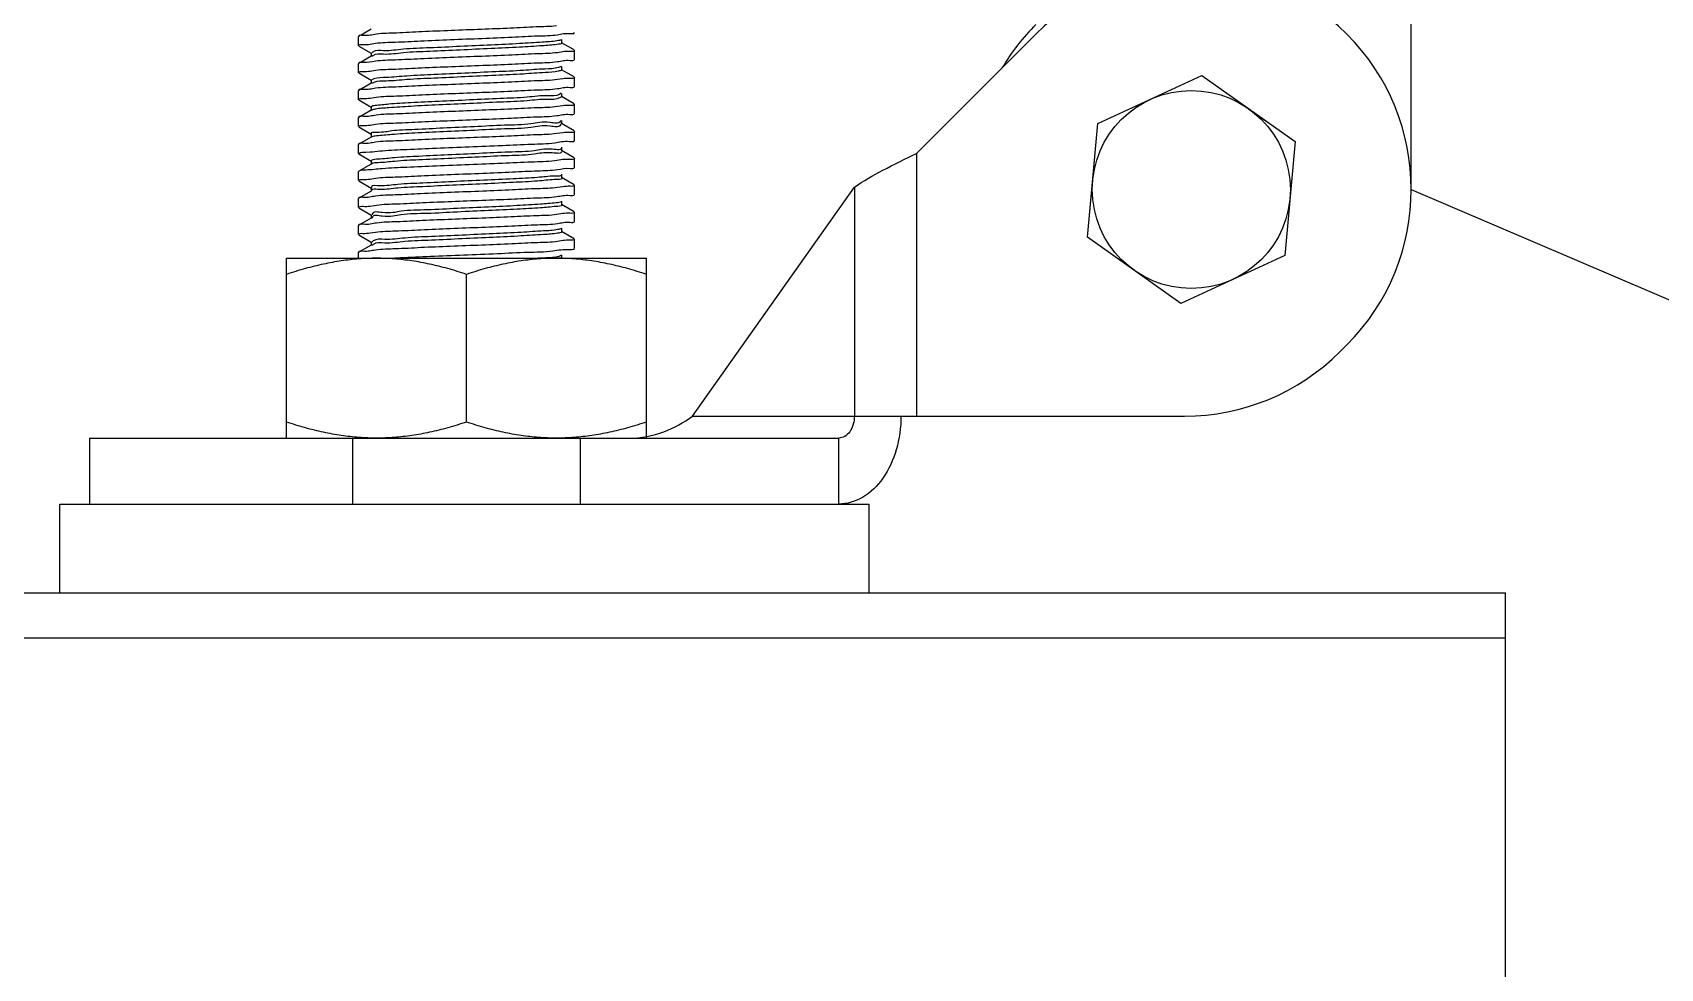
# Model space of a CAD drawing. Header units: millimetres. Extents: x -633009578 to 5705885, y -633235091 to 2571734.
# Drawn here: x 2454086 to 2454896, y 2000908 to 2001374 of the extents above; entities that cross this region are included whole.
import ezdxf

# ---------------------------------------------------------------- set-up
doc = ezdxf.new("R2010")
doc.units = ezdxf.units.MM
doc.header["$LTSCALE"] = 1000
doc.header["$MEASUREMENT"] = 0
doc.layers.get('0').update_dxf_attribs({"color": 9})
doc.layers.add('E-WIRE-系统', color=3, linetype='Continuous')
doc.styles.get("Standard").update_dxf_attribs({"font": 'simhei.ttf', "bigfont": 'hztxt.shx'})
doc.styles.add('TSSD_Dimension', font='simhei.ttf', dxfattribs={"width": 0.707, "bigfont": 'hztxt.shx'})
doc.dimstyles.get("Standard").update_dxf_attribs({"dimtxt": 0.18, "dimasz": 0.18, "dimexe": 0.18, "dimexo": 0.0625, "dimgap": 0.09, "dimtad": 0, "dimtih": 1, "dimtoh": 1, "dimdec": 4, "dimzin": 0, "dimdsep": 46, "dimtxsty": 'Standard', "dimcen": 0.09, "dimadec": 0, "dimazin": 0, "dimtfac": 1, "dimtdec": 4, "dimtofl": 0, "dimtmove": 0, "dimatfit": 3, "dimfxl": 1, "dimtolj": 1, "dimtzin": 0, "dimarcsym": 0})

# ---------------------------------------------------------------- blocks, each defined once
blk = doc.blocks.new('G$CF4FACE3C')
at = {"layer": 'E-WIRE-系统'}
for p, q in [((-9828.68, 4432.03), (-9833.28, 4429.36)), ((-9360.87, 4359.92), (-9360.87, 4435.85)), ((-9834.3, 4428.77), (-9834.41, 4428.64)), ((-9834.41, 4424.59), (-9834.41, 4428.64)), ((-9834.3, 4424.46), (-9828.68, 4421.21)), ((-9829.18, 4425.31), (-9826.83, 4425.69)), ((-9737.43, 4422.7), (-9743.05, 4425.96)), ((-9742.92, 4425.81), (-9742.92, 4427.43)), ((-9583.41, 4376.15), (-9529.71, 4429.85)), ((-9834.3, 4416.64), (-9834.41, 4416.5)), ((-9834.41, 4412.46), (-9834.41, 4416.5)), ((-9828.68, 4419.89), (-9833.28, 4417.23)), ((-9828.8, 4421.36), (-9828.8, 4419.74)), ((-9828.26, 4419.9), (-9828.43, 4419.71)), ((-9828.21, 4419.95), (-9828.26, 4419.9)), ((-9742.55, 4421.86), (-9744.95, 4421.47)), ((-9737.43, 4418.39), (-9737.32, 4418.53)), ((-9737.32, 4418.53), (-9737.32, 4422.57)), ((-9834.3, 4412.33), (-9828.68, 4409.07)), ((-9829.18, 4413.17), (-9826.78, 4413.56)), ((-9828.8, 4409.22), (-9828.8, 4407.6)), ((-9742.55, 4409.73), (-9744.96, 4409.34)), ((-9743.13, 4415.27), (-9744.54, 4414.76)), ((-9737.43, 4410.57), (-9743.05, 4413.82)), ((-9742.92, 4413.67), (-9742.92, 4415.29)), ((-9737.32, 4406.39), (-9737.32, 4410.44)), ((-9501.77, 4389.61), (-9455.05, 4411.13)), ((-9455.05, 4411.13), (-9413.06, 4381.43)), ((-9834.3, 4404.5), (-9834.41, 4404.37)), ((-9834.41, 4400.32), (-9834.41, 4404.37)), ((-9828.68, 4407.75), (-9834.3, 4404.5)), ((-9828.32, 4407.69), (-9828.52, 4407.55)), ((-9828.26, 4407.73), (-9828.32, 4407.69)), ((-9743.26, 4403.23), (-9744.01, 4402.72)), ((-9737.43, 4398.43), (-9743.05, 4401.68)), ((-9742.92, 4401.53), (-9742.92, 4403.15)), ((-9737.43, 4406.26), (-9737.32, 4406.39)), ((-9834.3, 4400.19), (-9828.68, 4396.93)), ((-9828.68, 4395.62), (-9834.3, 4392.36)), ((-9829.17, 4401.01), (-9826.47, 4401.44)), ((-9828.8, 4397.08), (-9828.8, 4395.47)), ((-9828.43, 4395.61), (-9828.62, 4395.52)), ((-9742.55, 4397.59), (-9744.97, 4397.2)), ((-9737.43, 4394.12), (-9737.32, 4394.25)), ((-9737.32, 4394.25), (-9737.32, 4398.3)), ((-9834.3, 4392.36), (-9834.41, 4392.23)), ((-9834.41, 4388.18), (-9834.41, 4392.23)), ((-9834.3, 4388.05), (-9828.68, 4384.8)), ((-9829.18, 4388.89), (-9826.74, 4389.28)), ((-9743.47, 4390.98), (-9743.58, 4390.68)), ((-9743.44, 4389.49), (-9743.58, 4389.06)), ((-9737.43, 4386.29), (-9743.05, 4389.55)), ((-9742.92, 4389.4), (-9742.92, 4391.02)), ((-9506.49, 4338.39), (-9501.77, 4389.61)), ((-9834.3, 4380.23), (-9834.41, 4380.09)), ((-9834.41, 4376.05), (-9834.41, 4380.09)), ((-9828.68, 4383.48), (-9834.3, 4380.23)), ((-9828.8, 4384.95), (-9828.8, 4383.33)), ((-9828.51, 4383.57), (-9828.68, 4383.5)), ((-9742.55, 4385.47), (-9745.23, 4385.04)), ((-9737.43, 4381.98), (-9737.32, 4382.12)), ((-9737.32, 4382.12), (-9737.32, 4386.16)), ((-9413.06, 4381.43), (-9417.78, 4330.22)), ((-9834.3, 4375.91), (-9828.68, 4372.66)), ((-9831.13, 4376.76), (-9829.13, 4376.86)), ((-9829.13, 4376.86), (-9828.15, 4376.93)), ((-9828.72, 4372.93), (-9828.8, 4372.81)), ((-9828.8, 4372.81), (-9828.8, 4371.19)), ((-9742.57, 4373.38), (-9746.17, 4372.84)), ((-9743.28, 4377.06), (-9743.26, 4377.02)), ((-9737.43, 4374.16), (-9743.05, 4377.41)), ((-9742.92, 4377.26), (-9742.92, 4378.88)), ((-9737.32, 4369.98), (-9737.32, 4374.02)), ((-9583.41, 4376.15), (-9583.41, 4257.95)), ((-9834.41, 4363.91), (-9834.41, 4367.96)), ((-9834.3, 4368.09), (-9834.31, 4368.08)), ((-9828.68, 4371.34), (-9834.3, 4368.09)), ((-9829.18, 4364.62), (-9826.76, 4365.01)), ((-9737.43, 4362.02), (-9743.05, 4365.27)), ((-9742.92, 4365.12), (-9742.92, 4366.74)), ((-9737.43, 4369.85), (-9737.32, 4369.98)), ((-9834.3, 4363.78), (-9828.68, 4360.52)), ((-9828.68, 4359.21), (-9834.3, 4355.95)), ((-9828.8, 4360.67), (-9828.8, 4359.06)), ((-9742.54, 4361.17), (-9744.88, 4360.79)), ((-9737.43, 4357.71), (-9737.32, 4357.84)), ((-9737.32, 4357.84), (-9737.32, 4361.89)), ((-9684.23, 4257.95), (-9611.38, 4360.97)), ((-9611.38, 4360.97), (-9611.38, 4257.95)), ((-9834.3, 4355.95), (-9834.41, 4355.82)), ((-9834.41, 4351.77), (-9834.41, 4355.82)), ((-9834.3, 4351.64), (-9828.68, 4348.39)), ((-9829.17, 4352.46), (-9826.32, 4352.9)), ((-9737.43, 4349.88), (-9743.05, 4353.14)), ((-9742.92, 4352.99), (-9742.92, 4354.61)), ((-9834.3, 4343.82), (-9834.41, 4343.68)), ((-9834.41, 4339.64), (-9834.41, 4343.68)), ((-9828.68, 4347.07), (-9834.3, 4343.82)), ((-9828.8, 4348.54), (-9828.8, 4346.92)), ((-9828.24, 4347.2), (-9828.26, 4347.05)), ((-9742.55, 4349.06), (-9745.26, 4348.63)), ((-9737.43, 4345.57), (-9737.32, 4345.7)), ((-9737.32, 4345.7), (-9737.32, 4349.75)), ((-9834.3, 4339.5), (-9828.68, 4336.25)), ((-9829.18, 4340.35), (-9826.8, 4340.73)), ((-9828.8, 4336.4), (-9828.8, 4334.78)), ((-9742.55, 4336.9), (-9744.93, 4336.52)), ((-9737.43, 4337.75), (-9743.05, 4341)), ((-9742.92, 4340.85), (-9742.92, 4342.47)), ((-9737.32, 4333.57), (-9737.32, 4337.61)), ((-9464.49, 4308.69), (-9506.49, 4338.39)), ((-9866.78, 4248.06), (-9866.78, 4328.97)), ((-9866.78, 4328.97), (-9704.95, 4328.97)), ((-9834.3, 4331.68), (-9834.41, 4331.55)), ((-9834.41, 4328.97), (-9834.41, 4331.55)), ((-9828.68, 4334.93), (-9834.3, 4331.68)), ((-9828.24, 4334.87), (-9828.41, 4334.7)), ((-9828.19, 4334.92), (-9828.24, 4334.87)), ((-9750, 4329.21), (-9753.56, 4329.07)), ((-9743.17, 4330.36), (-9744.3, 4329.84)), ((-9742.92, 4328.71), (-9742.92, 4330.33)), ((-9737.43, 4333.44), (-9737.32, 4333.57)), ((-9704.95, 4248.06), (-9704.95, 4328.97)), ((-9417.78, 4330.22), (-9464.49, 4308.69)), ((-9785.86, 4255.28), (-9785.86, 4321.74)), ((-9389.84, 4289.97), (-9392.89, 4286.92)), ((-9684.23, 4257.95), (-9462.83, 4257.95)), ((-9955.46, 4248.06), (-9955.46, 4218.39)), ((-9955.46, 4248.06), (-9618.38, 4248.06)), ((-9837.17, 4248.06), (-9837.17, 4218.39)), ((-9734.6, 4218.39), (-9734.6, 4248.04)), ((-9618.38, 4218.39), (-9618.38, 4248.06)), ((-9968.76, 4178.43), (-9968.76, 4218.39)), ((-9968.76, 4218.39), (-9867.62, 4218.39)), ((-9882.59, 4218.39), (-9618.38, 4218.39)), ((-9867.62, 4218.39), (-9705.79, 4218.39)), ((-9705.79, 4218.39), (-9604.65, 4218.39)), ((-9604.65, 4178.43), (-9604.65, 4218.39)), ((-14044.76, 4178.43), (-9318.37, 4178.43)), ((-9968.76, 4178.43), (-9604.65, 4178.43)), ((-9318.37, 3813.98), (-9318.37, 4178.43)), ((-14044.76, 4158.18), (-9318.37, 4158.18))]:
    blk.add_line(p, q, dxfattribs=at)
blk.add_lwpolyline([(-9834.41, 4376.05), (-9834.39, 4376.11), (-9834.31, 4376.17)], dxfattribs=at)
blk.add_circle((-9459.77, 4359.91), 44.54, dxfattribs=at)
for centre, start, end in [((-9459.77, 4359.91), 315, 135), ((-9459.78, 4364.24), 135, 149.29399), ((-9462.83, 4356.86), 270, 315)]:
    blk.add_arc(centre, 98.91, start, end, dxfattribs=at)
for points, start_tangent, end_tangent in [([(-9745.36, 4433.58), (-9754.57, 4433.03), (-9766, 4432.49), (-9779.17, 4431.94), (-9792.75, 4431.4), (-9805.9, 4430.85), (-9817.31, 4430.31), (-9826.42, 4429.76)], (-0.989286, -0.145993), (-0.989279, -0.146039)), ([(-9834.41, 4424.59), (-9832.48, 4425.14)], (0, 1), (0.999386, -0.035037)), ([(-9826.42, 4429.76), (-9832.39, 4429.2), (-9834.39, 4428.8)], (-0.989279, -0.146039), (-0.293373, -0.955998)), ([(-9832.48, 4425.14), (-9829.18, 4425.31)], (0.999386, -0.035037), (0.990499, 0.137516)), ([(-9745.17, 4426.8), (-9751.76, 4426.17), (-9761.99, 4425.53), (-9774.76, 4424.9), (-9788.72, 4424.26), (-9802.38, 4423.63), (-9814.27, 4423), (-9823.13, 4422.36), (-9828.02, 4421.73), (-9828.48, 4421.24)], (-0.986099, -0.166158), (-0.342963, -0.939349)), ([(-9745.17, 4425.18), (-9751.76, 4424.55), (-9761.99, 4423.91), (-9774.76, 4423.28), (-9788.72, 4422.65), (-9802.38, 4422.01), (-9814.27, 4421.38), (-9823.13, 4420.74), (-9828.02, 4420.11), (-9828.21, 4419.95)], (-0.986099, -0.166158), (-0.738571, -0.674176)), ([(-9826.83, 4425.69), (-9817.9, 4426.24), (-9806.49, 4426.78), (-9793.23, 4427.33), (-9778.89, 4427.91), (-9765.32, 4428.47), (-9753.85, 4429.02), (-9744.95, 4429.56)], (0.989079, 0.147387), (0.989126, 0.147068)), ([(-9743.06, 4427.3), (-9745.17, 4426.8)], (-0.886842, -0.462072), (-0.986099, -0.166158)), ([(-9742.92, 4425.81), (-9745.17, 4425.18)], (-0.130932, -0.991391), (-0.986099, -0.166158)), ([(-9744.95, 4429.56), (-9739.27, 4430.11), (-9737.34, 4430.5)], (0.989126, 0.147068), (0.307355, 0.951595)), ([(-9826.83, 4417.6), (-9832.48, 4417.05), (-9834.39, 4416.67)], (-0.989079, -0.147387), (-0.310932, -0.950432)), ([(-9744.95, 4421.47), (-9753.85, 4420.93), (-9765.32, 4420.38), (-9778.89, 4419.82), (-9793.23, 4419.24), (-9806.49, 4418.69), (-9817.9, 4418.15), (-9826.83, 4417.6)], (-0.989126, -0.147068), (-0.989079, -0.147387)), ([(-9826.78, 4413.56), (-9817.68, 4414.11), (-9806.09, 4414.66), (-9792.59, 4415.22), (-9778.56, 4415.78), (-9765.47, 4416.33), (-9753.97, 4416.88), (-9744.96, 4417.43)], (0.989048, 0.147594), (0.989078, 0.147395)), ([(-9744.96, 4417.43), (-9739.27, 4417.98), (-9737.34, 4418.36)], (0.989078, 0.147395), (0.307351, 0.951596)), ([(-9739.27, 4422.02), (-9742.55, 4421.86)], (-0.999349, 0.036076), (-0.990775, -0.135516)), ([(-9737.32, 4422.57), (-9739.27, 4422.02)], (0, -1), (-0.999349, 0.036076)), ([(-9834.41, 4412.46), (-9832.48, 4413.01)], (0, 1), (0.999372, -0.035427)), ([(-9832.48, 4413.01), (-9829.18, 4413.17)], (0.999372, -0.035427), (0.990717, 0.135939)), ([(-9744.54, 4414.76), (-9750.5, 4414.12), (-9760.24, 4413.49), (-9772.71, 4412.86), (-9786.58, 4412.22), (-9800.38, 4411.59), (-9812.63, 4410.96), (-9822.02, 4410.32), (-9827.56, 4409.69), (-9828.63, 4409.07)], (-0.962924, -0.269772), (-0.658136, -0.752899)), ([(-9744.54, 4413.14), (-9750.5, 4412.51), (-9760.24, 4411.87), (-9772.71, 4411.24), (-9786.58, 4410.61), (-9800.38, 4409.97), (-9812.63, 4409.34), (-9822.02, 4408.7), (-9827.56, 4408.07), (-9828.26, 4407.73)], (-0.962924, -0.269772), (-0.865105, -0.501592)), ([(-9744.96, 4409.34), (-9753.97, 4408.79), (-9765.47, 4408.24), (-9778.56, 4407.69), (-9792.59, 4407.13), (-9806.09, 4406.57), (-9817.68, 4406.02), (-9826.78, 4405.46)], (-0.989078, -0.147395), (-0.989048, -0.147594)), ([(-9743, 4413.75), (-9744.54, 4413.14)], (-0.687387, -0.726291), (-0.962924, -0.269772)), ([(-9739.27, 4409.89), (-9742.55, 4409.73)], (-0.999348, 0.036118), (-0.990807, -0.135283)), ([(-9737.32, 4410.44), (-9739.27, 4409.89)], (0, -1), (-0.999348, 0.036118)), ([(-9826.78, 4405.46), (-9832.48, 4404.91), (-9834.39, 4404.53)], (-0.989048, -0.147594), (-0.310223, -0.950664)), ([(-9744.01, 4402.72), (-9749.33, 4402.08), (-9758.55, 4401.45), (-9770.69, 4400.82), (-9784.44, 4400.18), (-9798.35, 4399.55), (-9810.92, 4398.92), (-9820.82, 4398.28), (-9826.99, 4397.65), (-9828.76, 4397.04)], (-0.877819, -0.478993), (-0.658426, -0.752645)), ([(-9826.47, 4401.44), (-9817.42, 4401.99), (-9805.86, 4402.54), (-9792.54, 4403.09), (-9778.82, 4403.64), (-9765.53, 4404.19), (-9754.01, 4404.74), (-9744.97, 4405.29)], (0.98924, 0.146301), (0.989077, 0.147403)), ([(-9744.97, 4405.29), (-9739.27, 4405.84), (-9737.34, 4406.23)], (0.989077, 0.147403), (0.306622, 0.951831)), ([(-9743.16, 4401.72), (-9744.01, 4401.1)], (-0.609814, -0.792544), (-0.877819, -0.478993)), ([(-9834.41, 4400.32), (-9832.39, 4400.88)], (0, 1), (0.999186, -0.04035)), ([(-9832.39, 4400.88), (-9829.17, 4401.01)], (0.999186, -0.04035), (0.992062, 0.125747)), ([(-9744.01, 4401.1), (-9749.33, 4400.47), (-9758.55, 4399.83), (-9770.69, 4399.2), (-9784.44, 4398.56), (-9798.35, 4397.93), (-9810.92, 4397.3), (-9820.82, 4396.66), (-9826.99, 4396.03), (-9828.43, 4395.61)], (-0.877819, -0.478993), (-0.924952, -0.380083)), ([(-9744.97, 4397.2), (-9754.01, 4396.65), (-9765.53, 4396.1), (-9778.82, 4395.55), (-9792.54, 4395), (-9805.86, 4394.44), (-9817.42, 4393.9), (-9826.47, 4393.35)], (-0.989077, -0.147403), (-0.98924, -0.146301)), ([(-9739.27, 4397.75), (-9742.55, 4397.59)], (-0.99934, 0.036333), (-0.990869, -0.134825)), ([(-9737.32, 4398.3), (-9739.27, 4397.75)], (0, -1), (-0.99934, 0.036333)), ([(-9834.41, 4388.18), (-9832.45, 4388.73)], (0, 1), (0.999335, -0.036461)), ([(-9826.47, 4393.35), (-9832.39, 4392.79), (-9834.39, 4392.39)], (-0.98924, -0.146301), (-0.293097, -0.956083)), ([(-9832.45, 4388.73), (-9829.18, 4388.89)], (0.999335, -0.036461), (0.990915, 0.13449)), ([(-9743.58, 4390.68), (-9748.25, 4390.04), (-9756.94, 4389.41), (-9768.71, 4388.78), (-9782.31, 4388.14), (-9796.28, 4387.51), (-9809.15, 4386.87), (-9819.53, 4386.24), (-9826.33, 4385.61), (-9828.8, 4384.97), (-9828.79, 4384.95)], (-0.416882, -0.90896), (0.454993, -0.890495)), ([(-9743.58, 4389.06), (-9748.25, 4388.42), (-9756.94, 4387.79), (-9768.71, 4387.16), (-9782.31, 4386.52), (-9796.28, 4385.89), (-9809.15, 4385.26), (-9819.53, 4384.62), (-9826.33, 4383.99), (-9828.51, 4383.57)], (-0.416882, -0.90896), (-0.943011, -0.332761)), ([(-9826.74, 4389.28), (-9817.7, 4389.84), (-9806.15, 4390.39), (-9792.86, 4390.94), (-9779.13, 4391.49), (-9765.82, 4392.04), (-9754.26, 4392.59), (-9745.23, 4393.13)], (0.989082, 0.147369), (0.989235, 0.146334)), ([(-9745.23, 4393.13), (-9739.33, 4393.69), (-9737.34, 4394.09)], (0.989235, 0.146334), (0.294737, 0.955578)), ([(-9826.74, 4381.19), (-9832.45, 4380.64), (-9834.39, 4380.26)], (-0.989081, -0.147375), (-0.306169, -0.951977)), ([(-9828.15, 4376.93), (-9823.7, 4377.35), (-9812.77, 4377.95), (-9799.43, 4378.53), (-9784.61, 4379.13), (-9769.73, 4379.74), (-9756.58, 4380.33), (-9746.17, 4380.93)], (0.996556, 0.082926), (0.989139, 0.146982)), ([(-9745.23, 4385.04), (-9754.26, 4384.5), (-9765.82, 4383.95), (-9779.13, 4383.4), (-9792.86, 4382.85), (-9806.14, 4382.29), (-9817.7, 4381.75), (-9826.74, 4381.19)], (-0.989235, -0.146334), (-0.989081, -0.147375)), ([(-9746.17, 4380.93), (-9739.56, 4381.53), (-9737.33, 4381.96)], (0.989139, 0.146982), (0.25731, 0.966329)), ([(-9739.33, 4385.6), (-9742.55, 4385.47)], (-0.999204, 0.039899), (-0.991945, -0.126672)), ([(-9737.32, 4386.16), (-9739.33, 4385.6)], (0, -1), (-0.999204, 0.039899)), ([(-9834.31, 4376.17), (-9831.13, 4376.76)], (0.846349, 0.532628), (0.999621, 0.02753)), ([(-9746.17, 4372.84), (-9756.58, 4372.24), (-9769.73, 4371.64), (-9784.61, 4371.04), (-9799.43, 4370.44), (-9812.77, 4369.86), (-9823.7, 4369.26), (-9831.13, 4368.67)], (-0.989139, -0.146982), (-0.999621, -0.02753)), ([(-9825.56, 4373.57), (-9828.72, 4372.93)], (-0.999641, -0.026791), (-0.814814, -0.579723)), ([(-9743.26, 4378.64), (-9747.27, 4378), (-9755.39, 4377.37), (-9766.76, 4376.74), (-9780.18, 4376.1), (-9794.19, 4375.47), (-9807.32, 4374.83), (-9818.16, 4374.2), (-9825.56, 4373.57)], (0.432837, -0.901472), (-0.999641, -0.026791)), ([(-9743.26, 4377.02), (-9747.27, 4376.38), (-9755.39, 4375.75), (-9766.76, 4375.12), (-9780.18, 4374.48), (-9794.19, 4373.85), (-9807.32, 4373.22), (-9818.16, 4372.58), (-9825.56, 4371.95)], (0.432837, -0.901472), (-0.999641, -0.026791)), ([(-9739.56, 4373.43), (-9742.57, 4373.38)], (-0.998645, 0.052047), (-0.995558, -0.094155)), ([(-9737.32, 4374.02), (-9739.56, 4373.43)], (0, -1), (-0.998645, 0.052047)), ([(-9831.13, 4368.67), (-9834.3, 4368.09)], (-0.999621, -0.02753), (-0.850273, -0.526343)), ([(-9825.56, 4371.95), (-9828.68, 4371.34)], (-0.999641, -0.026791), (-0.826603, -0.562785)), ([(-9826.76, 4365.01), (-9817.89, 4365.55), (-9806.42, 4366.1), (-9792.83, 4366.67), (-9778.48, 4367.24), (-9765.19, 4367.79), (-9753.79, 4368.34), (-9744.88, 4368.89)], (0.989142, 0.146965), (0.989074, 0.147418)), ([(-9746.38, 4365.96), (-9753.92, 4365.33), (-9764.87, 4364.69), (-9778.06, 4364.06), (-9792.08, 4363.43), (-9805.44, 4362.79), (-9816.71, 4362.16), (-9824.69, 4361.53)], (-0.998492, -0.054895), (-0.999948, 0.010175)), ([(-9743.05, 4366.6), (-9746.38, 4365.96)], (0.628662, -0.777678), (-0.998492, -0.054895)), ([(-9743.06, 4365), (-9743.04, 4364.98), (-9746.38, 4364.34)], (0.677025, -0.73596), (-0.998492, -0.054895)), ([(-9744.88, 4368.89), (-9739.24, 4369.43), (-9737.34, 4369.82)], (0.989074, 0.147418), (0.311738, 0.950168)), ([(-9834.41, 4363.91), (-9832.46, 4364.46)], (0, 1), (0.999343, -0.036255)), ([(-9832.46, 4364.46), (-9829.18, 4364.62)], (0.999343, -0.036255), (0.990814, 0.135229)), ([(-9824.69, 4361.53), (-9828.53, 4360.89), (-9828.52, 4360.87)], (-0.999948, 0.010175), (0.562872, -0.826544)), ([(-9824.69, 4359.91), (-9828.53, 4359.27)], (-0.999948, 0.010175), (0.531331, -0.847164)), ([(-9828.54, 4359.29), (-9828.53, 4359.27)], (0.510325, -0.859981), (0.531331, -0.847164)), ([(-9744.88, 4360.79), (-9753.79, 4360.25), (-9765.19, 4359.7), (-9778.48, 4359.15), (-9792.83, 4358.57), (-9806.42, 4358.01), (-9817.89, 4357.46), (-9826.76, 4356.92)], (-0.989074, -0.147418), (-0.989142, -0.146965)), ([(-9746.38, 4364.34), (-9753.92, 4363.71), (-9764.87, 4363.08), (-9778.06, 4362.44), (-9792.08, 4361.81), (-9805.44, 4361.18), (-9816.71, 4360.54), (-9824.69, 4359.91)], (-0.998492, -0.054895), (-0.999948, 0.010175)), ([(-9745.26, 4356.72), (-9739.33, 4357.28), (-9737.34, 4357.68)], (0.989276, 0.146056), (0.295583, 0.955317)), ([(-9739.24, 4361.34), (-9742.54, 4361.17)], (-0.999393, 0.034825), (-0.990431, -0.138012)), ([(-9737.32, 4361.89), (-9739.24, 4361.34)], (0, -1), (-0.999393, 0.034825)), ([(-9834.41, 4351.77), (-9832.37, 4352.34)], (0, 1), (0.999136, -0.041551)), ([(-9826.76, 4356.92), (-9832.46, 4356.37), (-9834.39, 4355.98)], (-0.989142, -0.146965), (-0.306606, -0.951837)), ([(-9832.37, 4352.34), (-9829.17, 4352.46)], (0.999136, -0.041551), (0.992627, 0.121205)), ([(-9745.58, 4353.92), (-9752.53, 4353.29), (-9763.03, 4352.65), (-9775.97, 4352.02), (-9789.96, 4351.39), (-9803.51, 4350.75), (-9815.19, 4350.12), (-9823.73, 4349.49), (-9828.24, 4348.85), (-9828.26, 4348.55)], (-0.992345, -0.1235), (0.016931, -0.999857)), ([(-9745.58, 4352.3), (-9752.53, 4351.67), (-9763.03, 4351.04), (-9775.97, 4350.4), (-9789.96, 4349.77), (-9803.51, 4349.13), (-9815.19, 4348.5), (-9823.73, 4347.87), (-9828.24, 4347.23)], (-0.992345, -0.1235), (-0.169271, -0.98557)), ([(-9826.32, 4352.9), (-9817.07, 4353.46), (-9805.63, 4354), (-9792.44, 4354.54), (-9778.87, 4355.09), (-9765.72, 4355.63), (-9754.33, 4356.17), (-9745.26, 4356.72)], (0.98929, 0.145966), (0.989276, 0.146056)), ([(-9743.02, 4354.41), (-9745.58, 4353.92)], (-0.857961, -0.513714), (-0.992345, -0.1235)), ([(-9742.95, 4352.96), (-9742.94, 4352.94), (-9745.58, 4352.3)], (0.606598, -0.795009), (-0.992345, -0.1235)), ([(-9826.32, 4344.81), (-9832.37, 4344.24), (-9834.39, 4343.84)], (-0.98929, -0.145966), (-0.290311, -0.956932)), ([(-9828.24, 4347.23), (-9828.24, 4347.2)], (-0.169271, -0.985569), (-0.145405, -0.989372)), ([(-9826.8, 4340.73), (-9817.83, 4341.28), (-9806.38, 4341.83), (-9793.21, 4342.38), (-9778.96, 4342.95), (-9765.41, 4343.51), (-9753.9, 4344.06), (-9744.93, 4344.61)], (0.98908, 0.147378), (0.989079, 0.147384)), ([(-9745.26, 4348.63), (-9754.33, 4348.08), (-9765.72, 4347.54), (-9778.87, 4347), (-9792.44, 4346.45), (-9805.63, 4345.91), (-9817.07, 4345.37), (-9826.32, 4344.81)], (-0.989276, -0.146056), (-0.98929, -0.145966)), ([(-9744.93, 4344.61), (-9739.26, 4345.16), (-9737.34, 4345.54)], (0.989079, 0.147384), (0.308839, 0.951114)), ([(-9739.33, 4349.19), (-9742.55, 4349.06)], (-0.999206, 0.039849), (-0.992058, -0.125777)), ([(-9737.32, 4349.75), (-9739.33, 4349.19)], (0, -1), (-0.999206, 0.039849)), ([(-9834.41, 4339.64), (-9832.47, 4340.18)], (0, 1), (0.999368, -0.035538)), ([(-9832.47, 4340.18), (-9829.18, 4340.35)], (0.999368, -0.035538), (0.990645, 0.136463)), ([(-9744.89, 4341.88), (-9751.22, 4341.25), (-9761.25, 4340.61), (-9773.9, 4339.98), (-9787.82, 4339.35), (-9801.54, 4338.71), (-9813.59, 4338.08), (-9822.67, 4337.44), (-9827.84, 4336.81), (-9828.5, 4336.2)], (-0.97914, -0.203186), (-0.551735, -0.83402)), ([(-9744.89, 4340.26), (-9751.22, 4339.63), (-9761.25, 4339), (-9773.9, 4338.36), (-9787.82, 4337.73), (-9801.54, 4337.09), (-9813.59, 4336.46), (-9822.67, 4335.83), (-9827.84, 4335.19), (-9828.19, 4334.92)], (-0.97914, -0.203186), (-0.754909, -0.655829)), ([(-9744.93, 4336.52), (-9753.9, 4335.97), (-9765.41, 4335.42), (-9778.96, 4334.85), (-9793.21, 4334.29), (-9806.38, 4333.74), (-9817.83, 4333.19), (-9826.8, 4332.64)], (-0.989079, -0.147384), (-0.98908, -0.147378)), ([(-9743.09, 4342.38), (-9744.89, 4341.88)], (-0.88292, -0.469524), (-0.97914, -0.203186)), ([(-9742.95, 4340.87), (-9744.89, 4340.26)], (-0.590767, -0.806843), (-0.97914, -0.203186)), ([(-9739.26, 4337.07), (-9742.55, 4336.9)], (-0.999364, 0.035669), (-0.990671, -0.136278)), ([(-9737.32, 4337.61), (-9739.26, 4337.07)], (0, -1), (-0.999364, 0.035669)), ([(-9826.32, 4328.97), (-9834.26, 4328.67), (-9842.21, 4327.78), (-9850.2, 4326.33), (-9858.34, 4324.32), (-9866.78, 4321.74)], (-1, 0), (-0.948683, -0.316228)), ([(-9826.8, 4332.64), (-9832.47, 4332.09), (-9834.39, 4331.71)], (-0.98908, -0.147378), (-0.309284, -0.95097)), ([(-9785.86, 4321.74), (-9794.3, 4324.32), (-9802.44, 4326.33), (-9810.43, 4327.78), (-9818.38, 4328.67), (-9826.32, 4328.97)], (-0.948683, 0.316228), (-1, 0.000001)), ([(-9820.55, 4328.99), (-9815.56, 4329.26), (-9802.11, 4329.87), (-9787.16, 4330.48), (-9771.98, 4331.09), (-9758.22, 4331.7), (-9747.01, 4332.33)], (0.998324, 0.057869), (0.989285, 0.145995)), ([(-9745.41, 4328.97), (-9753.35, 4328.67), (-9761.3, 4327.78), (-9769.29, 4326.33), (-9777.43, 4324.32), (-9785.86, 4321.74)], (-1, 0), (-0.948683, -0.316228)), ([(-9744.3, 4329.84), (-9750, 4329.21)], (-0.941287, -0.337606), (-0.999995, 0.003313)), ([(-9747.01, 4332.33), (-9739.74, 4332.95)], (0.989285, 0.145995), (0.99816, -0.060643)), ([(-9704.95, 4321.74), (-9713.39, 4324.32), (-9721.53, 4326.33), (-9729.52, 4327.78), (-9737.47, 4328.67), (-9745.41, 4328.97)], (-0.948683, 0.316228), (-1, 0.000001)), ([(-9739.74, 4332.95), (-9737.33, 4333.41)], (0.99816, -0.060643), (0.233541, 0.972347)), ([(-9826.32, 4248.06), (-9834.26, 4248.36), (-9842.21, 4249.24), (-9850.2, 4250.7), (-9858.34, 4252.7), (-9866.78, 4255.28)], (-1, 0), (-0.948683, 0.316228)), ([(-9785.86, 4255.28), (-9794.3, 4252.7), (-9802.44, 4250.7), (-9810.43, 4249.24), (-9818.38, 4248.36), (-9826.32, 4248.06)], (-0.948683, -0.316228), (-1, -0.000001)), ([(-9745.41, 4248.06), (-9753.35, 4248.36), (-9761.3, 4249.24), (-9769.29, 4250.7), (-9777.43, 4252.7), (-9785.86, 4255.28)], (-1, 0), (-0.948683, 0.316228)), ([(-9704.95, 4255.28), (-9713.39, 4252.7), (-9721.53, 4250.7), (-9729.52, 4249.24), (-9737.47, 4248.36), (-9745.41, 4248.06)], (-0.948683, -0.316228), (-1, -0.000001))]:
    blk.add_spline(points, degree=3, dxfattribs=dict(at, start_tangent=start_tangent, end_tangent=end_tangent))
for points, knots in [([(-9611.38, 4360.97), (-9607.29, 4363.79), (-9598.01, 4369.02), (-9588.48, 4373.67), (-9583.41, 4376.15)], [0, 0, 0, 0, 0.468219, 1, 1, 1, 1]), ([(-9712.7, 4248.06), (-9707.38, 4248.06), (-9697.12, 4250.01), (-9688.16, 4255.1), (-9684.23, 4257.95)], [0, 0, 0, 0, 0.522516, 1, 1, 1, 1]), ([(-9590.4, 4257.95), (-9590.4, 4252.85), (-9591.73, 4242.96), (-9597.59, 4230.01), (-9606.71, 4220.79), (-9614.67, 4218.39), (-9618.38, 4218.39)], [0, 0, 0, 0, 0.287969, 0.555344, 0.790533, 1, 1, 1, 1]), ([(-9611.38, 4257.95), (-9611.38, 4255.52), (-9612.29, 4251.87), (-9615.46, 4248.66), (-9617.45, 4248.06), (-9618.38, 4248.06)], [0, 0, 0, 0, 0.552514, 0.789178, 1, 1, 1, 1])]:
    blk.add_open_spline(points, degree=3, knots=knots, dxfattribs=at)
blk.add_leader([(-9360.87, 4359.91), (-8574.16, 4023.46)], dimstyle='Standard', override={"dimgap": 0.09, "dimtad": 0, "dimtxsty": 'TSSD_Dimension'}, dxfattribs=at)

msp = doc.modelspace()

# ---------------------------------------------------------------- block references
at = {"xscale": 1.10592, "yscale": 1.10592, "zscale": 1.10592}
msp.add_blockref('G$CF4FACE3C', (2465124.5, 1996473.94, -46.08), dxfattribs=at)

doc.saveas('drawing.dxf')
